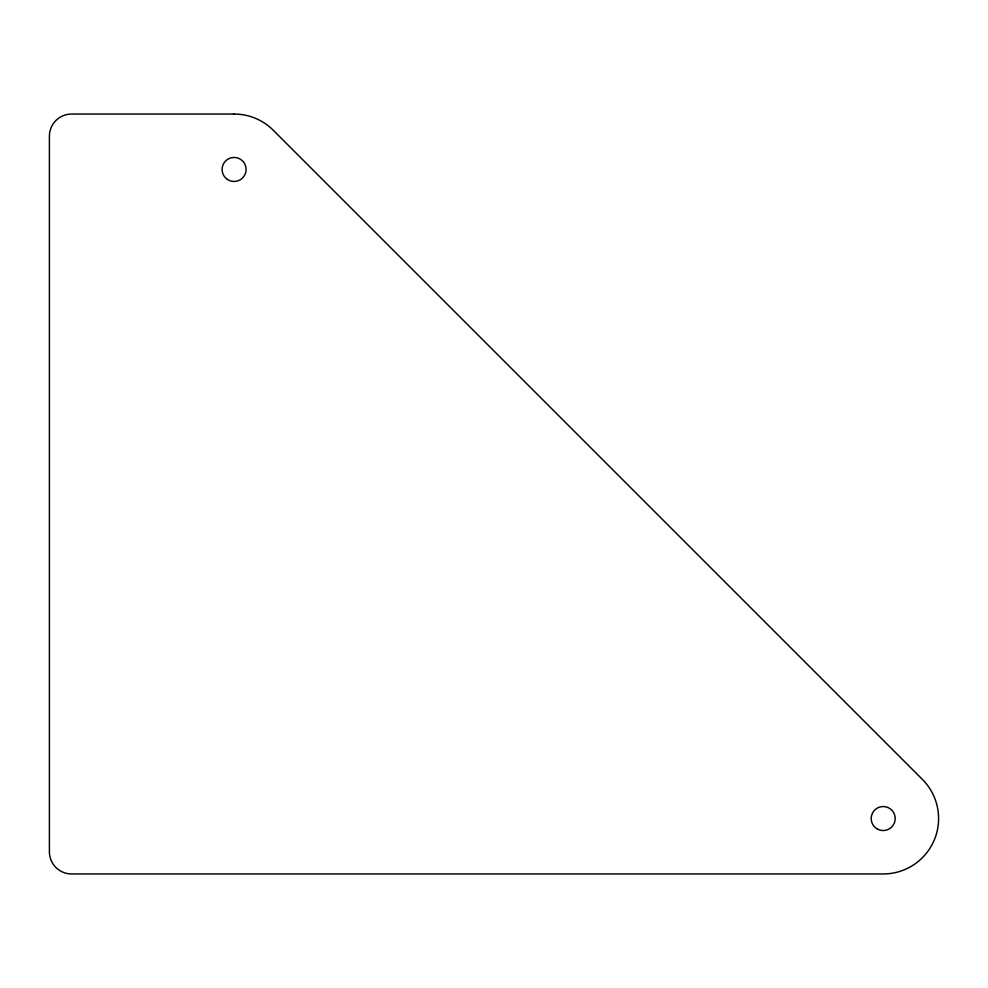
<?xml version="1.0" encoding="UTF-8"?>
<svg xmlns="http://www.w3.org/2000/svg" width="988" height="988" viewBox="0 0 988 988"><rect width="100%" height="100%" fill="white"/><g stroke="black" fill="none" stroke-linecap="round" stroke-linejoin="round"><path stroke-width="1.48" d="M234.094 114.04L71.568 114.04A22.168 22.168 0 0 0 49.4 136.208L49.4 851.792A22.168 22.168 0 0 0 71.568 873.96L883.198 873.96A55.414 55.414 0 0 0 921.643 778.655L273.281 130.268A55.414 55.414 0 0 0 234.094 114.04M877.196 828.944A12.004 12.004 0 0 0 895.202 818.546A12.004 12.004 0 0 0 877.196 808.147A12.004 12.004 0 0 0 877.196 828.944M227.376 179.396A12.004 12.004 0 0 0 246.074 170.307A12.004 12.004 0 0 0 228.858 158.648A12.004 12.004 0 0 0 227.376 179.396"/></g></svg>
